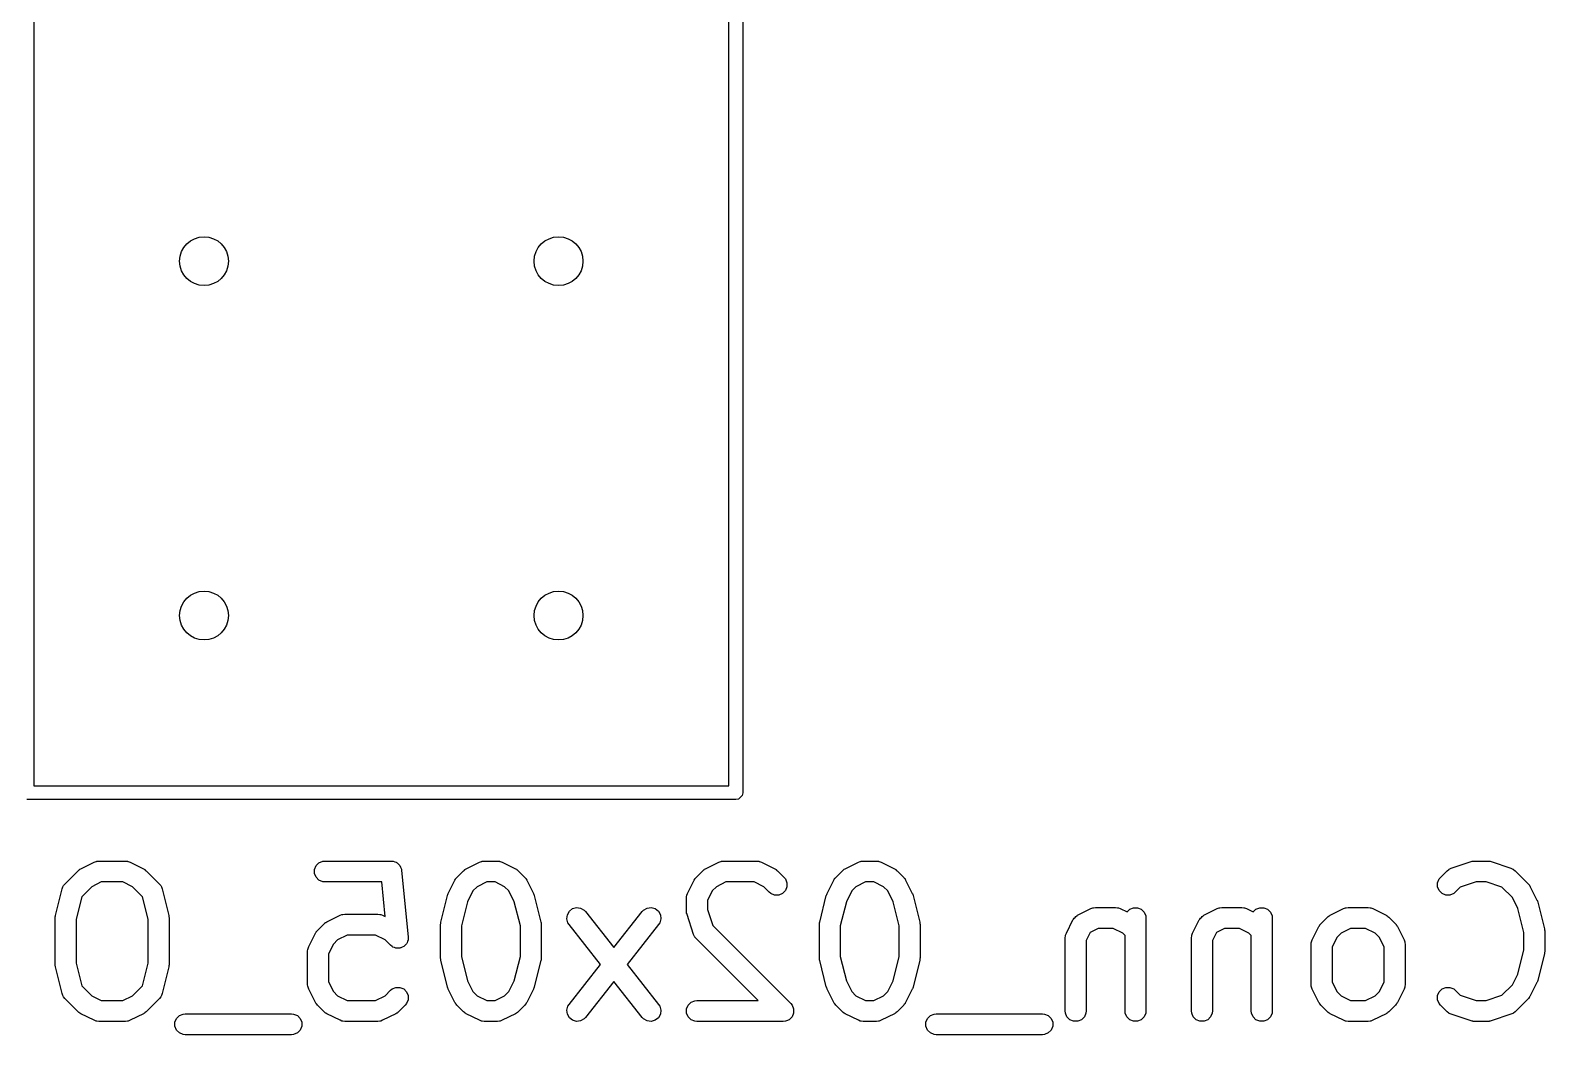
# Model space of a CAD drawing. Extents: x 5.12 to 6.03, y -5.34 to -2.12.
# Drawn here: x 5.3431 to 5.7704, y -5.338 to -5.0545 of the extents above; entities that cross this region are included whole.
import ezdxf

# ---------------------------------------------------------------- set-up
doc = ezdxf.new("R2010")
doc.units = 0
doc.header["$MEASUREMENT"] = 0
doc.layers.add('BLACK', color=7, linetype='CONTINUOUS')

msp = doc.modelspace()

# ---------------------------------------------------------------- linework, layer by layer
at = {"layer": 'BLACK', "linetype": 'CONTINUOUS'}
for p, q in [((5.34409, -4.77165), (5.34409, -5.26772)), ((5.54016, -5.26772), (5.54016, -4.8205)), ((5.54409, -4.81969), (5.54409, -5.26969)), ((5.34409, -5.26772), (5.54016, -5.26772)), ((5.54213, -5.27165), (5.34213, -5.27165)), ((5.54288, -5.2715), (5.54213, -5.27165)), ((5.54394, -5.27044), (5.54288, -5.2715)), ((5.54409, -5.26969), (5.54394, -5.27044)), ((5.36113, -5.28928), (5.36167, -5.28907)), ((5.36167, -5.28907), (5.36177, -5.28907)), ((5.36177, -5.28907), (5.36187, -5.28903)), ((5.36187, -5.28903), (5.36245, -5.28897)), ((5.36245, -5.28897), (5.36995, -5.28897)), ((5.36995, -5.28897), (5.37052, -5.28903)), ((5.37052, -5.28903), (5.37062, -5.28907)), ((5.37062, -5.28907), (5.37073, -5.28907)), ((5.37073, -5.28907), (5.37127, -5.28928)), ((5.42455, -5.28947), (5.42561, -5.28903)), ((5.42561, -5.28903), (5.42619, -5.28897)), ((5.42619, -5.28897), (5.44494, -5.28897)), ((5.44494, -5.28897), (5.44515, -5.28899)), ((5.44515, -5.28899), (5.44522, -5.28898)), ((5.44522, -5.28898), (5.44529, -5.289)), ((5.44529, -5.289), (5.44551, -5.28903)), ((5.44551, -5.28903), (5.44591, -5.28919)), ((5.44591, -5.28919), (5.44633, -5.28932)), ((5.46986, -5.28928), (5.4704, -5.28907)), ((5.4704, -5.28907), (5.47051, -5.28907)), ((5.47051, -5.28907), (5.47061, -5.28903)), ((5.47061, -5.28903), (5.47118, -5.28897)), ((5.47118, -5.28897), (5.47493, -5.28897)), ((5.47493, -5.28897), (5.47551, -5.28903)), ((5.47551, -5.28903), (5.47561, -5.28907)), ((5.47561, -5.28907), (5.47571, -5.28907)), ((5.47571, -5.28907), (5.47625, -5.28928)), ((5.53736, -5.28928), (5.5379, -5.28907)), ((5.5379, -5.28907), (5.538, -5.28907)), ((5.538, -5.28907), (5.5381, -5.28903)), ((5.5381, -5.28903), (5.53868, -5.28897)), ((5.53868, -5.28897), (5.54805, -5.28897)), ((5.54805, -5.28897), (5.54863, -5.28903)), ((5.54863, -5.28903), (5.54872, -5.28907)), ((5.54872, -5.28907), (5.54883, -5.28907)), ((5.54883, -5.28907), (5.54937, -5.28928)), ((5.57673, -5.28928), (5.57727, -5.28907)), ((5.57727, -5.28907), (5.57737, -5.28907)), ((5.57737, -5.28907), (5.57747, -5.28903)), ((5.57747, -5.28903), (5.57805, -5.28897)), ((5.57805, -5.28897), (5.5818, -5.28897)), ((5.5818, -5.28897), (5.58237, -5.28903)), ((5.58237, -5.28903), (5.58247, -5.28907)), ((5.58247, -5.28907), (5.58258, -5.28907)), ((5.58258, -5.28907), (5.58312, -5.28928)), ((5.74397, -5.291), (5.74959, -5.28912)), ((5.74959, -5.28912), (5.74988, -5.28906)), ((5.74988, -5.28906), (5.74995, -5.28903)), ((5.74995, -5.28903), (5.75005, -5.28902)), ((5.75005, -5.28902), (5.75016, -5.28899)), ((5.75016, -5.28899), (5.75023, -5.289)), ((5.75023, -5.289), (5.75052, -5.28897)), ((5.75052, -5.28897), (5.75427, -5.28897)), ((5.75427, -5.28897), (5.75457, -5.289)), ((5.75457, -5.289), (5.75464, -5.28899)), ((5.75464, -5.28899), (5.75475, -5.28902)), ((5.75475, -5.28902), (5.75485, -5.28903)), ((5.75485, -5.28903), (5.75492, -5.28906)), ((5.75492, -5.28906), (5.75521, -5.28912)), ((5.75521, -5.28912), (5.76083, -5.291)), ((5.35286, -5.29546), (5.35661, -5.29171)), ((5.35661, -5.29171), (5.35684, -5.29152)), ((5.35684, -5.29152), (5.35689, -5.29146)), ((5.35689, -5.29146), (5.35698, -5.29141)), ((5.35698, -5.29141), (5.35706, -5.29134)), ((5.35706, -5.29134), (5.35713, -5.29131)), ((5.35713, -5.29131), (5.35738, -5.29116)), ((5.35738, -5.29116), (5.36113, -5.28928)), ((5.37127, -5.28928), (5.37502, -5.29116)), ((5.37502, -5.29116), (5.37527, -5.29131)), ((5.37527, -5.29131), (5.37534, -5.29134)), ((5.37534, -5.29134), (5.37542, -5.29141)), ((5.37542, -5.29141), (5.37551, -5.29146)), ((5.37551, -5.29146), (5.37556, -5.29152)), ((5.37556, -5.29152), (5.37578, -5.29171)), ((5.37578, -5.29171), (5.37953, -5.29546)), ((5.42329, -5.29135), (5.42374, -5.29028)), ((5.42329, -5.2925), (5.42329, -5.29135)), ((5.42374, -5.29356), (5.42329, -5.2925)), ((5.42374, -5.29028), (5.42455, -5.28947)), ((5.44633, -5.28932), (5.44644, -5.28941)), ((5.44644, -5.28941), (5.44658, -5.28947)), ((5.44658, -5.28947), (5.44688, -5.28977)), ((5.44688, -5.28977), (5.44722, -5.29005)), ((5.44722, -5.29005), (5.44729, -5.29018)), ((5.44729, -5.29018), (5.44739, -5.29028)), ((5.44739, -5.29028), (5.44756, -5.29068)), ((5.44756, -5.29068), (5.44776, -5.29106)), ((5.44776, -5.29106), (5.44781, -5.29128)), ((5.44781, -5.29128), (5.44783, -5.29135)), ((5.44783, -5.29135), (5.44783, -5.29142)), ((5.44783, -5.29142), (5.44788, -5.29163)), ((5.44788, -5.29163), (5.44975, -5.31038)), ((5.46347, -5.29358), (5.46535, -5.29171)), ((5.46535, -5.29171), (5.46557, -5.29152)), ((5.46557, -5.29152), (5.46562, -5.29146)), ((5.46562, -5.29146), (5.46571, -5.29141)), ((5.46571, -5.29141), (5.46579, -5.29134)), ((5.46579, -5.29134), (5.46587, -5.29131)), ((5.46587, -5.29131), (5.46611, -5.29116)), ((5.46611, -5.29116), (5.46986, -5.28928)), ((5.47625, -5.28928), (5.48, -5.29116)), ((5.48, -5.29116), (5.48025, -5.29131)), ((5.48025, -5.29131), (5.48032, -5.29134)), ((5.48032, -5.29134), (5.48041, -5.29141)), ((5.48041, -5.29141), (5.48049, -5.29146)), ((5.48049, -5.29146), (5.48055, -5.29152)), ((5.48055, -5.29152), (5.48077, -5.29171)), ((5.48077, -5.29171), (5.48265, -5.29358)), ((5.53096, -5.29358), (5.53284, -5.29171)), ((5.53284, -5.29171), (5.53307, -5.29152)), ((5.53307, -5.29152), (5.53312, -5.29146)), ((5.53312, -5.29146), (5.53321, -5.29141)), ((5.53321, -5.29141), (5.53329, -5.29134)), ((5.53329, -5.29134), (5.53336, -5.29131)), ((5.53336, -5.29131), (5.53361, -5.29116)), ((5.53361, -5.29116), (5.53736, -5.28928)), ((5.54937, -5.28928), (5.55312, -5.29116)), ((5.55312, -5.29116), (5.55337, -5.29131)), ((5.55337, -5.29131), (5.55344, -5.29134)), ((5.55344, -5.29134), (5.55352, -5.29141)), ((5.55352, -5.29141), (5.55361, -5.29146)), ((5.55361, -5.29146), (5.55366, -5.29152)), ((5.55366, -5.29152), (5.55389, -5.29171)), ((5.55389, -5.29171), (5.55576, -5.29358)), ((5.57033, -5.29358), (5.57221, -5.29171)), ((5.57221, -5.29171), (5.57244, -5.29152)), ((5.57244, -5.29152), (5.57249, -5.29146)), ((5.57249, -5.29146), (5.57258, -5.29141)), ((5.57258, -5.29141), (5.57266, -5.29134)), ((5.57266, -5.29134), (5.57273, -5.29131)), ((5.57273, -5.29131), (5.57298, -5.29116)), ((5.57298, -5.29116), (5.57673, -5.28928)), ((5.58312, -5.28928), (5.58687, -5.29116)), ((5.58687, -5.29116), (5.58711, -5.29131)), ((5.58711, -5.29131), (5.58719, -5.29134)), ((5.58719, -5.29134), (5.58727, -5.29141)), ((5.58727, -5.29141), (5.58736, -5.29146)), ((5.58736, -5.29146), (5.58741, -5.29152)), ((5.58741, -5.29152), (5.58763, -5.29171)), ((5.58763, -5.29171), (5.58951, -5.29358)), ((5.74094, -5.29358), (5.74281, -5.29171)), ((5.74281, -5.29171), (5.74326, -5.29134)), ((5.74326, -5.29134), (5.74336, -5.2913)), ((5.74336, -5.2913), (5.74344, -5.29123)), ((5.74344, -5.29123), (5.74397, -5.291)), ((5.76083, -5.291), (5.76136, -5.29123)), ((5.76136, -5.29123), (5.76144, -5.2913)), ((5.76144, -5.2913), (5.76154, -5.29134)), ((5.76154, -5.29134), (5.76199, -5.29171)), ((5.76199, -5.29171), (5.76574, -5.29546)), ((5.35021, -5.30433), (5.35208, -5.29683)), ((5.35208, -5.29683), (5.35228, -5.29629)), ((5.35228, -5.29629), (5.35241, -5.29611)), ((5.35241, -5.29611), (5.35249, -5.29591)), ((5.35249, -5.29591), (5.35286, -5.29546)), ((5.36045, -5.29622), (5.35762, -5.29906)), ((5.36315, -5.29487), (5.36045, -5.29622)), ((5.36925, -5.29487), (5.36315, -5.29487)), ((5.37195, -5.29622), (5.36925, -5.29487)), ((5.37478, -5.29906), (5.37195, -5.29622)), ((5.37953, -5.29546), (5.3799, -5.29591)), ((5.3799, -5.29591), (5.37999, -5.29611)), ((5.37999, -5.29611), (5.38012, -5.29629)), ((5.38012, -5.29629), (5.38031, -5.29683)), ((5.38031, -5.29683), (5.38219, -5.30433)), ((5.42455, -5.29438), (5.42374, -5.29356)), ((5.42561, -5.29482), (5.42455, -5.29438)), ((5.42619, -5.29487), (5.42561, -5.29482)), ((5.44227, -5.29487), (5.42619, -5.29487)), ((5.44324, -5.30465), (5.44227, -5.29487)), ((5.46104, -5.2981), (5.46292, -5.29435)), ((5.46292, -5.29435), (5.46308, -5.2941)), ((5.46308, -5.2941), (5.46311, -5.29403)), ((5.46311, -5.29403), (5.46317, -5.29395)), ((5.46317, -5.29395), (5.46323, -5.29386)), ((5.46323, -5.29386), (5.46329, -5.29381)), ((5.46329, -5.29381), (5.46347, -5.29358)), ((5.46799, -5.29742), (5.46647, -5.30045)), ((5.46918, -5.29622), (5.46799, -5.29742)), ((5.47188, -5.29487), (5.46918, -5.29622)), ((5.47424, -5.29487), (5.47188, -5.29487)), ((5.47693, -5.29622), (5.47424, -5.29487)), ((5.47813, -5.29742), (5.47693, -5.29622)), ((5.47965, -5.30045), (5.47813, -5.29742)), ((5.48265, -5.29358), (5.48283, -5.29381)), ((5.48283, -5.29381), (5.48289, -5.29386)), ((5.48289, -5.29386), (5.48295, -5.29395)), ((5.48295, -5.29395), (5.48301, -5.29403)), ((5.48301, -5.29403), (5.48304, -5.2941)), ((5.48304, -5.2941), (5.4832, -5.29435)), ((5.4832, -5.29435), (5.48507, -5.2981)), ((5.52854, -5.2981), (5.53041, -5.29435)), ((5.53041, -5.29435), (5.53057, -5.2941)), ((5.53057, -5.2941), (5.5306, -5.29403)), ((5.5306, -5.29403), (5.53066, -5.29395)), ((5.53066, -5.29395), (5.53072, -5.29386)), ((5.53072, -5.29386), (5.53078, -5.29381)), ((5.53078, -5.29381), (5.53096, -5.29358)), ((5.53548, -5.29742), (5.53413, -5.30012)), ((5.53668, -5.29622), (5.53548, -5.29742)), ((5.53937, -5.29487), (5.53668, -5.29622)), ((5.54735, -5.29487), (5.53937, -5.29487)), ((5.55005, -5.29622), (5.54735, -5.29487)), ((5.55159, -5.29776), (5.55005, -5.29622)), ((5.55203, -5.29813), (5.55159, -5.29776)), ((5.55613, -5.29731), (5.55531, -5.29813)), ((5.55576, -5.29358), (5.55613, -5.29403)), ((5.55613, -5.29403), (5.55657, -5.2951)), ((5.55657, -5.29625), (5.55613, -5.29731)), ((5.55657, -5.2951), (5.55657, -5.29625)), ((5.56791, -5.2981), (5.56978, -5.29435)), ((5.56978, -5.29435), (5.56994, -5.2941)), ((5.56994, -5.2941), (5.56997, -5.29403)), ((5.56997, -5.29403), (5.57003, -5.29395)), ((5.57003, -5.29395), (5.57009, -5.29386)), ((5.57009, -5.29386), (5.57015, -5.29381)), ((5.57015, -5.29381), (5.57033, -5.29358)), ((5.57485, -5.29742), (5.57333, -5.30045)), ((5.57605, -5.29622), (5.57485, -5.29742)), ((5.57874, -5.29487), (5.57605, -5.29622)), ((5.5811, -5.29487), (5.57874, -5.29487)), ((5.5838, -5.29622), (5.5811, -5.29487)), ((5.58499, -5.29742), (5.5838, -5.29622)), ((5.58651, -5.30045), (5.58499, -5.29742)), ((5.58951, -5.29358), (5.58969, -5.29381)), ((5.58969, -5.29381), (5.58975, -5.29386)), ((5.58975, -5.29386), (5.58981, -5.29395)), ((5.58981, -5.29395), (5.58988, -5.29403)), ((5.58988, -5.29403), (5.58991, -5.2941)), ((5.58991, -5.2941), (5.59006, -5.29435)), ((5.59006, -5.29435), (5.59194, -5.2981)), ((5.74013, -5.2951), (5.74057, -5.29403)), ((5.74013, -5.29625), (5.74013, -5.2951)), ((5.74057, -5.29731), (5.74013, -5.29625)), ((5.74057, -5.29403), (5.74094, -5.29358)), ((5.74139, -5.29813), (5.74057, -5.29731)), ((5.74511, -5.29776), (5.74467, -5.29813)), ((5.7465, -5.29638), (5.74511, -5.29776)), ((5.751, -5.29487), (5.7465, -5.29638)), ((5.7538, -5.29487), (5.751, -5.29487)), ((5.7583, -5.29638), (5.7538, -5.29487)), ((5.76122, -5.2993), (5.7583, -5.29638)), ((5.76574, -5.29546), (5.76592, -5.29568)), ((5.76592, -5.29568), (5.76598, -5.29574)), ((5.76598, -5.29574), (5.76604, -5.29582)), ((5.76604, -5.29582), (5.7661, -5.29591)), ((5.7661, -5.29591), (5.76613, -5.29598)), ((5.76613, -5.29598), (5.76629, -5.29623)), ((5.76629, -5.29623), (5.76816, -5.29998)), ((5.35762, -5.29906), (5.35603, -5.30541)), ((5.37637, -5.30541), (5.37478, -5.29906)), ((5.45895, -5.3062), (5.46082, -5.2987)), ((5.46082, -5.2987), (5.46084, -5.29866)), ((5.46084, -5.29864), (5.46093, -5.2984)), ((5.46084, -5.29866), (5.46084, -5.29864)), ((5.46093, -5.2984), (5.46102, -5.29816)), ((5.46102, -5.29816), (5.46103, -5.29814)), ((5.46103, -5.29814), (5.46104, -5.2981)), ((5.46647, -5.30045), (5.46476, -5.30728)), ((5.48136, -5.30728), (5.47965, -5.30045)), ((5.48507, -5.2981), (5.48509, -5.29814)), ((5.48509, -5.29814), (5.4851, -5.29816)), ((5.4851, -5.29816), (5.48519, -5.2984)), ((5.48519, -5.2984), (5.48528, -5.29864)), ((5.48528, -5.29864), (5.48528, -5.29866)), ((5.48528, -5.29866), (5.4853, -5.2987)), ((5.4853, -5.2987), (5.48717, -5.3062)), ((5.52822, -5.29942), (5.52828, -5.29885)), ((5.52822, -5.30317), (5.52822, -5.29942)), ((5.52828, -5.29885), (5.52832, -5.29875)), ((5.52832, -5.29875), (5.52833, -5.29864)), ((5.52833, -5.29864), (5.52854, -5.2981)), ((5.53413, -5.30012), (5.53413, -5.30269)), ((5.5531, -5.29857), (5.55203, -5.29813)), ((5.55425, -5.29857), (5.5531, -5.29857)), ((5.55531, -5.29813), (5.55425, -5.29857)), ((5.56581, -5.3062), (5.56768, -5.2987)), ((5.56768, -5.2987), (5.5677, -5.29866)), ((5.5677, -5.29864), (5.56779, -5.2984)), ((5.5677, -5.29866), (5.5677, -5.29864)), ((5.56779, -5.2984), (5.56788, -5.29816)), ((5.56788, -5.29816), (5.56789, -5.29814)), ((5.56789, -5.29814), (5.56791, -5.2981)), ((5.57333, -5.30045), (5.57163, -5.30728)), ((5.58822, -5.30728), (5.58651, -5.30045)), ((5.59194, -5.2981), (5.59195, -5.29814)), ((5.59195, -5.29814), (5.59196, -5.29816)), ((5.59196, -5.29816), (5.59205, -5.2984)), ((5.59205, -5.2984), (5.59214, -5.29864)), ((5.59214, -5.29864), (5.59214, -5.29866)), ((5.59214, -5.29866), (5.59216, -5.2987)), ((5.59216, -5.2987), (5.59403, -5.3062)), ((5.74245, -5.29857), (5.74139, -5.29813)), ((5.7436, -5.29857), (5.74245, -5.29857)), ((5.74467, -5.29813), (5.7436, -5.29857)), ((5.76274, -5.30233), (5.76122, -5.2993)), ((5.76816, -5.29998), (5.76818, -5.30002)), ((5.76818, -5.30002), (5.76819, -5.30003)), ((5.76819, -5.30003), (5.76828, -5.30028)), ((5.76828, -5.30028), (5.76837, -5.30052)), ((5.76837, -5.30052), (5.76837, -5.30054)), ((5.76837, -5.30054), (5.76839, -5.30058)), ((5.76839, -5.30058), (5.77026, -5.30808)), ((5.35012, -5.30505), (5.35013, -5.30494)), ((5.35012, -5.31817), (5.35012, -5.30505)), ((5.35013, -5.3049), (5.35016, -5.30469)), ((5.35013, -5.30494), (5.35013, -5.3049)), ((5.35016, -5.30469), (5.35018, -5.30447)), ((5.35018, -5.30447), (5.3502, -5.30443)), ((5.3502, -5.30443), (5.35021, -5.30433)), ((5.35603, -5.30541), (5.35603, -5.31781)), ((5.37637, -5.31781), (5.37637, -5.30541)), ((5.38219, -5.30433), (5.3822, -5.30443)), ((5.3822, -5.30443), (5.38222, -5.30447)), ((5.38222, -5.30447), (5.38224, -5.30469)), ((5.38224, -5.30469), (5.38227, -5.3049)), ((5.38227, -5.3049), (5.38226, -5.30494)), ((5.38226, -5.30494), (5.38227, -5.30505)), ((5.38227, -5.30505), (5.38227, -5.31817)), ((5.42642, -5.30634), (5.4265, -5.30631)), ((5.4265, -5.30631), (5.42674, -5.30615)), ((5.42674, -5.30615), (5.43049, -5.30428)), ((5.43049, -5.30428), (5.43103, -5.30407)), ((5.43103, -5.30407), (5.43114, -5.30406)), ((5.43114, -5.30406), (5.43124, -5.30402)), ((5.43124, -5.30402), (5.43181, -5.30397)), ((5.43181, -5.30397), (5.44119, -5.30397)), ((5.44119, -5.30397), (5.44176, -5.30402)), ((5.44176, -5.30402), (5.44186, -5.30406)), ((5.44186, -5.30406), (5.44197, -5.30407)), ((5.44197, -5.30407), (5.44251, -5.30428)), ((5.44251, -5.30428), (5.44324, -5.30465)), ((5.45892, -5.30634), (5.45893, -5.3063)), ((5.45893, -5.3063), (5.45895, -5.3062)), ((5.48717, -5.3062), (5.48719, -5.3063)), ((5.48719, -5.3063), (5.4872, -5.30634)), ((5.49449, -5.30527), (5.49462, -5.30413)), ((5.4948, -5.30638), (5.49449, -5.30527)), ((5.49462, -5.30413), (5.49519, -5.30312)), ((5.49519, -5.30312), (5.4961, -5.30241)), ((5.4961, -5.30241), (5.4972, -5.3021)), ((5.4972, -5.3021), (5.49835, -5.30224)), ((5.49835, -5.30224), (5.49935, -5.3028)), ((5.49935, -5.3028), (5.49975, -5.30322)), ((5.49975, -5.30322), (5.50774, -5.31339)), ((5.50774, -5.31339), (5.51573, -5.30322)), ((5.51573, -5.30322), (5.51613, -5.3028)), ((5.51613, -5.3028), (5.51714, -5.30224)), ((5.51714, -5.30224), (5.51828, -5.3021)), ((5.51828, -5.3021), (5.51939, -5.30241)), ((5.51939, -5.30241), (5.5203, -5.30312)), ((5.5203, -5.30312), (5.52086, -5.30413)), ((5.521, -5.30527), (5.52069, -5.30638)), ((5.52086, -5.30413), (5.521, -5.30527)), ((5.52825, -5.30346), (5.52822, -5.30317)), ((5.52825, -5.30354), (5.52825, -5.30346)), ((5.52827, -5.30364), (5.52825, -5.30354)), ((5.52828, -5.30375), (5.52827, -5.30364)), ((5.52831, -5.30382), (5.52828, -5.30375)), ((5.52838, -5.3041), (5.52831, -5.30382)), ((5.53025, -5.30973), (5.52838, -5.3041)), ((5.53413, -5.30269), (5.53563, -5.3072)), ((5.56578, -5.30634), (5.56579, -5.3063)), ((5.56579, -5.3063), (5.56581, -5.3062)), ((5.59403, -5.3062), (5.59405, -5.3063)), ((5.59405, -5.3063), (5.59407, -5.30634)), ((5.6354, -5.30935), (5.63727, -5.3056)), ((5.63727, -5.3056), (5.63733, -5.3055)), ((5.63733, -5.3055), (5.63735, -5.30546)), ((5.63735, -5.30546), (5.6374, -5.3054)), ((5.6374, -5.3054), (5.63758, -5.30511)), ((5.63758, -5.30511), (5.63786, -5.30487)), ((5.63786, -5.30487), (5.6381, -5.30459)), ((5.6381, -5.30459), (5.63839, -5.3044)), ((5.63839, -5.3044), (5.63845, -5.30435)), ((5.63845, -5.30435), (5.6385, -5.30434)), ((5.6385, -5.30434), (5.63859, -5.30428)), ((5.63859, -5.30428), (5.64234, -5.3024)), ((5.64234, -5.3024), (5.64288, -5.3022)), ((5.64288, -5.3022), (5.64299, -5.30219)), ((5.64299, -5.30219), (5.64309, -5.30215)), ((5.64309, -5.30215), (5.64366, -5.30209)), ((5.64366, -5.30209), (5.64929, -5.30209)), ((5.64929, -5.30209), (5.64986, -5.30215)), ((5.64986, -5.30215), (5.64996, -5.30219)), ((5.64996, -5.30219), (5.65007, -5.3022)), ((5.65007, -5.3022), (5.65061, -5.3024)), ((5.65061, -5.3024), (5.65251, -5.30335)), ((5.65251, -5.30335), (5.65327, -5.30259)), ((5.65327, -5.30259), (5.65434, -5.30215)), ((5.65434, -5.30215), (5.65549, -5.30215)), ((5.65549, -5.30215), (5.65655, -5.30259)), ((5.65655, -5.30259), (5.65737, -5.3034)), ((5.65737, -5.3034), (5.65781, -5.30447)), ((5.65781, -5.30447), (5.65786, -5.30505)), ((5.65786, -5.30505), (5.65786, -5.33129)), ((5.67102, -5.30935), (5.67289, -5.3056)), ((5.67289, -5.3056), (5.67295, -5.3055)), ((5.67295, -5.3055), (5.67297, -5.30546)), ((5.67297, -5.30546), (5.67302, -5.3054)), ((5.67302, -5.3054), (5.6732, -5.30511)), ((5.6732, -5.30511), (5.67348, -5.30487)), ((5.67348, -5.30487), (5.67372, -5.30459)), ((5.67372, -5.30459), (5.67402, -5.3044)), ((5.67402, -5.3044), (5.67407, -5.30435)), ((5.67407, -5.30435), (5.67412, -5.30434)), ((5.67412, -5.30434), (5.67421, -5.30428)), ((5.67421, -5.30428), (5.67796, -5.3024)), ((5.67796, -5.3024), (5.6785, -5.3022)), ((5.6785, -5.3022), (5.67861, -5.30219)), ((5.67861, -5.30219), (5.67871, -5.30215)), ((5.67871, -5.30215), (5.67928, -5.30209)), ((5.67928, -5.30209), (5.68491, -5.30209)), ((5.68491, -5.30209), (5.68548, -5.30215)), ((5.68548, -5.30215), (5.68558, -5.30219)), ((5.68558, -5.30219), (5.68569, -5.3022)), ((5.68569, -5.3022), (5.68623, -5.3024)), ((5.68623, -5.3024), (5.68813, -5.30335)), ((5.68813, -5.30335), (5.68889, -5.30259)), ((5.68889, -5.30259), (5.68996, -5.30215)), ((5.68996, -5.30215), (5.69111, -5.30215)), ((5.69111, -5.30215), (5.69217, -5.30259)), ((5.69217, -5.30259), (5.69299, -5.3034)), ((5.69299, -5.3034), (5.69343, -5.30447)), ((5.69343, -5.30447), (5.69349, -5.30505)), ((5.69349, -5.30505), (5.69349, -5.33129)), ((5.70719, -5.30671), (5.70907, -5.30483)), ((5.70907, -5.30483), (5.70929, -5.30465)), ((5.70929, -5.30465), (5.70934, -5.30459)), ((5.70934, -5.30459), (5.70943, -5.30453)), ((5.70943, -5.30453), (5.70951, -5.30446)), ((5.70951, -5.30446), (5.70959, -5.30444)), ((5.70959, -5.30444), (5.70983, -5.30428)), ((5.70983, -5.30428), (5.71358, -5.3024)), ((5.71358, -5.3024), (5.71412, -5.3022)), ((5.71412, -5.3022), (5.71423, -5.30219)), ((5.71423, -5.30219), (5.71433, -5.30215)), ((5.71433, -5.30215), (5.7149, -5.30209)), ((5.7149, -5.30209), (5.72053, -5.30209)), ((5.72053, -5.30209), (5.7211, -5.30215)), ((5.7211, -5.30215), (5.7212, -5.30219)), ((5.7212, -5.30219), (5.72131, -5.3022)), ((5.72131, -5.3022), (5.72185, -5.3024)), ((5.72185, -5.3024), (5.7256, -5.30428)), ((5.7256, -5.30428), (5.72585, -5.30444)), ((5.72585, -5.30444), (5.72592, -5.30446)), ((5.72592, -5.30446), (5.726, -5.30453)), ((5.726, -5.30453), (5.72609, -5.30459)), ((5.72609, -5.30459), (5.72614, -5.30465)), ((5.72614, -5.30465), (5.72637, -5.30483)), ((5.72637, -5.30483), (5.72824, -5.30671)), ((5.76445, -5.30916), (5.76274, -5.30233)), ((5.42167, -5.3131), (5.42355, -5.30935)), ((5.42355, -5.30935), (5.42371, -5.3091)), ((5.42371, -5.3091), (5.42374, -5.30903)), ((5.42374, -5.30903), (5.4238, -5.30895)), ((5.4238, -5.30895), (5.42386, -5.30886)), ((5.42386, -5.30886), (5.42392, -5.30881)), ((5.42392, -5.30881), (5.4241, -5.30858)), ((5.4241, -5.30858), (5.42598, -5.30671)), ((5.42598, -5.30671), (5.4262, -5.30652)), ((5.4262, -5.30652), (5.42625, -5.30646)), ((5.42625, -5.30646), (5.42634, -5.30641)), ((5.42634, -5.30641), (5.42642, -5.30634)), ((5.43251, -5.30987), (5.42981, -5.31122)), ((5.44049, -5.30987), (5.43251, -5.30987)), ((5.44319, -5.31122), (5.44049, -5.30987)), ((5.44975, -5.31038), (5.44975, -5.31095)), ((5.45886, -5.30678), (5.45889, -5.30656)), ((5.45887, -5.30682), (5.45886, -5.30678)), ((5.45886, -5.30692), (5.45887, -5.30682)), ((5.45886, -5.31629), (5.45886, -5.30692)), ((5.45889, -5.30656), (5.45892, -5.30634)), ((5.46476, -5.30728), (5.46476, -5.31593)), ((5.48136, -5.31593), (5.48136, -5.30728)), ((5.4872, -5.30634), (5.48723, -5.30656)), ((5.48723, -5.30656), (5.48726, -5.30678)), ((5.48726, -5.30678), (5.48725, -5.30682)), ((5.48725, -5.30682), (5.48726, -5.30692)), ((5.48726, -5.30692), (5.48726, -5.31629)), ((5.49511, -5.30687), (5.4948, -5.30638)), ((5.50399, -5.31817), (5.49511, -5.30687)), ((5.52038, -5.30687), (5.5115, -5.31817)), ((5.52069, -5.30638), (5.52038, -5.30687)), ((5.53049, -5.31026), (5.53025, -5.30973)), ((5.53056, -5.31034), (5.53049, -5.31026)), ((5.5306, -5.31044), (5.53056, -5.31034)), ((5.53096, -5.31088), (5.5306, -5.31044)), ((5.53563, -5.3072), (5.55764, -5.3292)), ((5.56572, -5.30678), (5.56576, -5.30656)), ((5.56573, -5.30682), (5.56572, -5.30678)), ((5.56572, -5.30692), (5.56573, -5.30682)), ((5.56572, -5.31629), (5.56572, -5.30692)), ((5.56576, -5.30656), (5.56578, -5.30634)), ((5.57163, -5.30728), (5.57163, -5.31593)), ((5.58822, -5.31593), (5.58822, -5.30728)), ((5.59407, -5.30634), (5.59409, -5.30656)), ((5.59409, -5.30656), (5.59412, -5.30678)), ((5.59412, -5.30678), (5.59411, -5.30682)), ((5.59411, -5.30682), (5.59412, -5.30692)), ((5.59412, -5.30692), (5.59412, -5.31629)), ((5.63509, -5.31067), (5.63514, -5.31009)), ((5.63514, -5.31009), (5.63518, -5.31)), ((5.63518, -5.31), (5.63519, -5.30989)), ((5.63519, -5.30989), (5.6354, -5.30935)), ((5.64211, -5.30912), (5.64099, -5.31137)), ((5.64436, -5.308), (5.64211, -5.30912)), ((5.64859, -5.308), (5.64436, -5.308)), ((5.65129, -5.30935), (5.64859, -5.308)), ((5.65196, -5.31002), (5.65129, -5.30935)), ((5.65196, -5.33129), (5.65196, -5.31002)), ((5.67071, -5.31067), (5.67076, -5.31009)), ((5.67076, -5.31009), (5.6708, -5.31)), ((5.6708, -5.31), (5.67081, -5.30989)), ((5.67081, -5.30989), (5.67102, -5.30935)), ((5.67774, -5.30912), (5.67661, -5.31137)), ((5.67998, -5.308), (5.67774, -5.30912)), ((5.68421, -5.308), (5.67998, -5.308)), ((5.68691, -5.30935), (5.68421, -5.308)), ((5.68758, -5.31002), (5.68691, -5.30935)), ((5.68758, -5.33129), (5.68758, -5.31002)), ((5.70476, -5.31122), (5.70664, -5.30747)), ((5.70664, -5.30747), (5.7068, -5.30723)), ((5.7068, -5.30723), (5.70682, -5.30715)), ((5.70682, -5.30715), (5.70689, -5.30707)), ((5.70689, -5.30707), (5.70695, -5.30698)), ((5.70695, -5.30698), (5.70701, -5.30693)), ((5.70701, -5.30693), (5.70719, -5.30671)), ((5.71171, -5.31054), (5.71036, -5.31324)), ((5.7129, -5.30935), (5.71171, -5.31054)), ((5.7156, -5.308), (5.7129, -5.30935)), ((5.71983, -5.308), (5.7156, -5.308)), ((5.72253, -5.30935), (5.71983, -5.308)), ((5.72373, -5.31054), (5.72253, -5.30935)), ((5.72507, -5.31324), (5.72373, -5.31054)), ((5.72824, -5.30671), (5.72843, -5.30693)), ((5.72843, -5.30693), (5.72849, -5.30698)), ((5.72849, -5.30698), (5.72854, -5.30707)), ((5.72854, -5.30707), (5.72861, -5.30715)), ((5.72861, -5.30715), (5.72864, -5.30723)), ((5.72864, -5.30723), (5.72879, -5.30747)), ((5.72879, -5.30747), (5.73067, -5.31122)), ((5.76445, -5.31406), (5.76445, -5.30916)), ((5.77026, -5.30808), (5.77028, -5.30818)), ((5.77028, -5.30818), (5.77029, -5.30822)), ((5.77029, -5.30822), (5.77032, -5.30844)), ((5.77032, -5.30844), (5.77035, -5.30865)), ((5.77035, -5.30865), (5.77034, -5.30869)), ((5.77034, -5.30869), (5.77035, -5.30879)), ((5.77035, -5.30879), (5.77035, -5.31442)), ((5.42136, -5.31442), (5.42142, -5.31384)), ((5.42136, -5.32379), (5.42136, -5.31442)), ((5.42142, -5.31384), (5.42146, -5.31375)), ((5.42146, -5.31375), (5.42147, -5.31364)), ((5.42147, -5.31364), (5.42167, -5.3131)), ((5.42862, -5.31242), (5.42727, -5.31512)), ((5.42981, -5.31122), (5.42862, -5.31242)), ((5.44472, -5.31276), (5.44319, -5.31122)), ((5.44517, -5.31312), (5.44472, -5.31276)), ((5.44531, -5.31318), (5.44517, -5.31312)), ((5.44542, -5.31328), (5.44531, -5.31318)), ((5.44584, -5.3134), (5.44542, -5.31328)), ((5.44624, -5.31357), (5.44584, -5.3134)), ((5.44639, -5.31357), (5.44624, -5.31357)), ((5.44653, -5.31361), (5.44639, -5.31357)), ((5.44696, -5.31357), (5.44653, -5.31361)), ((5.44739, -5.31357), (5.44696, -5.31357)), ((5.44753, -5.31351), (5.44739, -5.31357)), ((5.44767, -5.31349), (5.44753, -5.31351)), ((5.44805, -5.31329), (5.44767, -5.31349)), ((5.44845, -5.31312), (5.44805, -5.31329)), ((5.44856, -5.31302), (5.44845, -5.31312)), ((5.44869, -5.31295), (5.44856, -5.31302)), ((5.44896, -5.31262), (5.44869, -5.31295)), ((5.44927, -5.31231), (5.44896, -5.31262)), ((5.44932, -5.31217), (5.44927, -5.31231)), ((5.44942, -5.31206), (5.44932, -5.31217)), ((5.44954, -5.31164), (5.44942, -5.31206)), ((5.44971, -5.31125), (5.44954, -5.31164)), ((5.44975, -5.31095), (5.44971, -5.3111)), ((5.44971, -5.3111), (5.44971, -5.31125)), ((5.54842, -5.32834), (5.53096, -5.31088)), ((5.63509, -5.33129), (5.63509, -5.31067)), ((5.64099, -5.31137), (5.64099, -5.33129)), ((5.67071, -5.33129), (5.67071, -5.31067)), ((5.67661, -5.31137), (5.67661, -5.33129)), ((5.70445, -5.31254), (5.70451, -5.31197)), ((5.70445, -5.32379), (5.70445, -5.31254)), ((5.70451, -5.31197), (5.70455, -5.31187)), ((5.70455, -5.31187), (5.70456, -5.31176)), ((5.70456, -5.31176), (5.70476, -5.31122)), ((5.71036, -5.31324), (5.71036, -5.3231)), ((5.72507, -5.3231), (5.72507, -5.31324)), ((5.73067, -5.31122), (5.73088, -5.31176)), ((5.73088, -5.31176), (5.73088, -5.31187)), ((5.73088, -5.31187), (5.73092, -5.31197)), ((5.73092, -5.31197), (5.73098, -5.31254)), ((5.73098, -5.31254), (5.73098, -5.32379)), ((5.76274, -5.32089), (5.76445, -5.31406)), ((5.77032, -5.31478), (5.77029, -5.315)), ((5.77035, -5.31456), (5.77032, -5.31478)), ((5.77035, -5.31442), (5.77034, -5.31452)), ((5.77034, -5.31452), (5.77035, -5.31456)), ((5.35013, -5.31827), (5.35012, -5.31817)), ((5.35013, -5.31831), (5.35013, -5.31827)), ((5.35016, -5.31853), (5.35013, -5.31831)), ((5.35018, -5.31874), (5.35016, -5.31853)), ((5.3502, -5.31878), (5.35018, -5.31874)), ((5.35021, -5.31888), (5.3502, -5.31878)), ((5.35208, -5.32638), (5.35021, -5.31888)), ((5.35603, -5.31781), (5.35762, -5.32416)), ((5.37478, -5.32416), (5.37637, -5.31781)), ((5.38219, -5.31888), (5.38031, -5.32638)), ((5.3822, -5.31878), (5.38219, -5.31888)), ((5.38222, -5.31874), (5.3822, -5.31878)), ((5.38224, -5.31853), (5.38222, -5.31874)), ((5.38227, -5.31831), (5.38224, -5.31853)), ((5.38227, -5.31817), (5.38226, -5.31827)), ((5.38226, -5.31827), (5.38227, -5.31831)), ((5.42727, -5.31512), (5.42727, -5.3231)), ((5.45887, -5.31639), (5.45886, -5.31629)), ((5.45886, -5.31644), (5.45887, -5.31639)), ((5.45889, -5.31665), (5.45886, -5.31644)), ((5.45892, -5.31687), (5.45889, -5.31665)), ((5.45893, -5.31691), (5.45892, -5.31687)), ((5.45895, -5.31701), (5.45893, -5.31691)), ((5.46082, -5.32451), (5.45895, -5.31701)), ((5.46476, -5.31593), (5.46647, -5.32276)), ((5.47965, -5.32276), (5.48136, -5.31593)), ((5.48717, -5.31701), (5.4853, -5.32451)), ((5.48719, -5.31691), (5.48717, -5.31701)), ((5.4872, -5.31687), (5.48719, -5.31691)), ((5.48723, -5.31665), (5.4872, -5.31687)), ((5.48726, -5.31644), (5.48723, -5.31665)), ((5.48726, -5.31629), (5.48725, -5.31639)), ((5.48725, -5.31639), (5.48726, -5.31644)), ((5.49511, -5.32947), (5.50399, -5.31817)), ((5.5115, -5.31817), (5.52038, -5.32947)), ((5.56573, -5.31639), (5.56572, -5.31629)), ((5.56572, -5.31644), (5.56573, -5.31639)), ((5.56576, -5.31665), (5.56572, -5.31644)), ((5.56578, -5.31687), (5.56576, -5.31665)), ((5.56579, -5.31691), (5.56578, -5.31687)), ((5.56581, -5.31701), (5.56579, -5.31691)), ((5.56768, -5.32451), (5.56581, -5.31701)), ((5.57163, -5.31593), (5.57333, -5.32276)), ((5.58651, -5.32276), (5.58822, -5.31593)), ((5.59403, -5.31701), (5.59216, -5.32451)), ((5.59405, -5.31691), (5.59403, -5.31701)), ((5.59407, -5.31687), (5.59405, -5.31691)), ((5.59409, -5.31665), (5.59407, -5.31687)), ((5.59412, -5.31644), (5.59409, -5.31665)), ((5.59412, -5.31629), (5.59411, -5.31639)), ((5.59411, -5.31639), (5.59412, -5.31644)), ((5.77026, -5.31514), (5.76839, -5.32263)), ((5.77028, -5.31504), (5.77026, -5.31514)), ((5.77029, -5.315), (5.77028, -5.31504)), ((5.42727, -5.3231), (5.42862, -5.32579)), ((5.46647, -5.32276), (5.46799, -5.32579)), ((5.47813, -5.32579), (5.47965, -5.32276)), ((5.50774, -5.32295), (5.49975, -5.33312)), ((5.51573, -5.33312), (5.50774, -5.32295)), ((5.57333, -5.32276), (5.57485, -5.32579)), ((5.58499, -5.32579), (5.58651, -5.32276)), ((5.71036, -5.3231), (5.71171, -5.32579)), ((5.72373, -5.32579), (5.72507, -5.3231)), ((5.76122, -5.32392), (5.76274, -5.32089)), ((5.76816, -5.32324), (5.76629, -5.32699)), ((5.76818, -5.3232), (5.76816, -5.32324)), ((5.76819, -5.32318), (5.76818, -5.3232)), ((5.76828, -5.32294), (5.76819, -5.32318)), ((5.76837, -5.3227), (5.76828, -5.32294)), ((5.76839, -5.32263), (5.76837, -5.32268)), ((5.76837, -5.32268), (5.76837, -5.3227)), ((5.35228, -5.32693), (5.35208, -5.32638)), ((5.35241, -5.32711), (5.35228, -5.32693)), ((5.35249, -5.32731), (5.35241, -5.32711)), ((5.35286, -5.32776), (5.35249, -5.32731)), ((5.35762, -5.32416), (5.36045, -5.32699)), ((5.36045, -5.32699), (5.36315, -5.32834)), ((5.36925, -5.32834), (5.37195, -5.32699)), ((5.37195, -5.32699), (5.37478, -5.32416)), ((5.3799, -5.32731), (5.37953, -5.32776)), ((5.37999, -5.32711), (5.3799, -5.32731)), ((5.38012, -5.32693), (5.37999, -5.32711)), ((5.38031, -5.32638), (5.38012, -5.32693)), ((5.42142, -5.32437), (5.42136, -5.32379)), ((5.42146, -5.32447), (5.42142, -5.32437)), ((5.42147, -5.32457), (5.42146, -5.32447)), ((5.42167, -5.32511), (5.42147, -5.32457)), ((5.42355, -5.32886), (5.42167, -5.32511)), ((5.42862, -5.32579), (5.42981, -5.32699)), ((5.42981, -5.32699), (5.43251, -5.32834)), ((5.44049, -5.32834), (5.44319, -5.32699)), ((5.44319, -5.32699), (5.44472, -5.32545)), ((5.44472, -5.32545), (5.44517, -5.32509)), ((5.44517, -5.32509), (5.44624, -5.32465)), ((5.44624, -5.32465), (5.44739, -5.32465)), ((5.44739, -5.32465), (5.44845, -5.32509)), ((5.44845, -5.32509), (5.44927, -5.3259)), ((5.44927, -5.3259), (5.44971, -5.32697)), ((5.44971, -5.32697), (5.44971, -5.32812)), ((5.46084, -5.32455), (5.46082, -5.32451)), ((5.46084, -5.32457), (5.46084, -5.32455)), ((5.46093, -5.32481), (5.46084, -5.32457)), ((5.46102, -5.32505), (5.46093, -5.32481)), ((5.46103, -5.32507), (5.46102, -5.32505)), ((5.46104, -5.32511), (5.46103, -5.32507)), ((5.46292, -5.32886), (5.46104, -5.32511)), ((5.46799, -5.32579), (5.46918, -5.32699)), ((5.46918, -5.32699), (5.47188, -5.32834)), ((5.47424, -5.32834), (5.47693, -5.32699)), ((5.47693, -5.32699), (5.47813, -5.32579)), ((5.48507, -5.32511), (5.4832, -5.32886)), ((5.48509, -5.32507), (5.48507, -5.32511)), ((5.4851, -5.32505), (5.48509, -5.32507)), ((5.48519, -5.32481), (5.4851, -5.32505)), ((5.48528, -5.32457), (5.48519, -5.32481)), ((5.4853, -5.32451), (5.48528, -5.32455)), ((5.48528, -5.32455), (5.48528, -5.32457)), ((5.5677, -5.32455), (5.56768, -5.32451)), ((5.5677, -5.32457), (5.5677, -5.32455)), ((5.56779, -5.32481), (5.5677, -5.32457)), ((5.56788, -5.32505), (5.56779, -5.32481)), ((5.56789, -5.32507), (5.56788, -5.32505)), ((5.56791, -5.32511), (5.56789, -5.32507)), ((5.56978, -5.32886), (5.56791, -5.32511)), ((5.57485, -5.32579), (5.57605, -5.32699)), ((5.57605, -5.32699), (5.57874, -5.32834)), ((5.5811, -5.32834), (5.5838, -5.32699)), ((5.5838, -5.32699), (5.58499, -5.32579)), ((5.59194, -5.32511), (5.59006, -5.32886)), ((5.59195, -5.32507), (5.59194, -5.32511)), ((5.59196, -5.32505), (5.59195, -5.32507)), ((5.59205, -5.32481), (5.59196, -5.32505)), ((5.59214, -5.32457), (5.59205, -5.32481)), ((5.59216, -5.32451), (5.59214, -5.32455)), ((5.59214, -5.32455), (5.59214, -5.32457)), ((5.70451, -5.32437), (5.70445, -5.32379)), ((5.70455, -5.32447), (5.70451, -5.32437)), ((5.70456, -5.32457), (5.70455, -5.32447)), ((5.70476, -5.32511), (5.70456, -5.32457)), ((5.70664, -5.32886), (5.70476, -5.32511)), ((5.71171, -5.32579), (5.7129, -5.32699)), ((5.7129, -5.32699), (5.7156, -5.32834)), ((5.71983, -5.32834), (5.72253, -5.32699)), ((5.72253, -5.32699), (5.72373, -5.32579)), ((5.73067, -5.32511), (5.72879, -5.32886)), ((5.73088, -5.32457), (5.73067, -5.32511)), ((5.73092, -5.32437), (5.73088, -5.32447)), ((5.73088, -5.32447), (5.73088, -5.32457)), ((5.73098, -5.32379), (5.73092, -5.32437)), ((5.74013, -5.32697), (5.74057, -5.3259)), ((5.74013, -5.32812), (5.74013, -5.32697)), ((5.74057, -5.3259), (5.74139, -5.32509)), ((5.74139, -5.32509), (5.74245, -5.32465)), ((5.74245, -5.32465), (5.7436, -5.32465)), ((5.7436, -5.32465), (5.74467, -5.32509)), ((5.74467, -5.32509), (5.74511, -5.32545)), ((5.74511, -5.32545), (5.7465, -5.32684)), ((5.7465, -5.32684), (5.751, -5.32834)), ((5.7538, -5.32834), (5.7583, -5.32684)), ((5.7583, -5.32684), (5.76122, -5.32392)), ((5.76592, -5.32753), (5.76574, -5.32776)), ((5.76598, -5.32748), (5.76592, -5.32753)), ((5.76604, -5.32739), (5.76598, -5.32748)), ((5.7661, -5.32731), (5.76604, -5.32739)), ((5.76613, -5.32724), (5.7661, -5.32731)), ((5.76629, -5.32699), (5.76613, -5.32724)), ((5.35661, -5.33151), (5.35286, -5.32776)), ((5.35684, -5.33169), (5.35661, -5.33151)), ((5.35689, -5.33175), (5.35684, -5.33169)), ((5.35698, -5.33181), (5.35689, -5.33175)), ((5.35706, -5.33187), (5.35698, -5.33181)), ((5.35713, -5.3319), (5.35706, -5.33187)), ((5.35738, -5.33206), (5.35713, -5.3319)), ((5.36315, -5.32834), (5.36925, -5.32834)), ((5.37527, -5.3319), (5.37502, -5.33206)), ((5.37534, -5.33187), (5.37527, -5.3319)), ((5.37542, -5.33181), (5.37534, -5.33187)), ((5.37551, -5.33175), (5.37542, -5.33181)), ((5.37556, -5.33169), (5.37551, -5.33175)), ((5.37578, -5.33151), (5.37556, -5.33169)), ((5.37953, -5.32776), (5.37578, -5.33151)), ((5.42371, -5.32911), (5.42355, -5.32886)), ((5.42374, -5.32918), (5.42371, -5.32911)), ((5.4238, -5.32926), (5.42374, -5.32918)), ((5.42386, -5.32935), (5.4238, -5.32926)), ((5.42392, -5.3294), (5.42386, -5.32935)), ((5.4241, -5.32963), (5.42392, -5.3294)), ((5.42598, -5.33151), (5.4241, -5.32963)), ((5.4262, -5.33169), (5.42598, -5.33151)), ((5.42625, -5.33175), (5.4262, -5.33169)), ((5.42634, -5.33181), (5.42625, -5.33175)), ((5.42642, -5.33187), (5.42634, -5.33181)), ((5.4265, -5.3319), (5.42642, -5.33187)), ((5.42674, -5.33206), (5.4265, -5.3319)), ((5.43251, -5.32834), (5.44049, -5.32834)), ((5.44651, -5.3319), (5.44626, -5.33206)), ((5.44658, -5.33187), (5.44651, -5.3319)), ((5.44666, -5.33181), (5.44658, -5.33187)), ((5.44675, -5.33175), (5.44666, -5.33181)), ((5.4468, -5.33169), (5.44675, -5.33175)), ((5.44703, -5.33151), (5.4468, -5.33169)), ((5.4489, -5.32963), (5.44703, -5.33151)), ((5.44927, -5.32918), (5.4489, -5.32963)), ((5.44971, -5.32812), (5.44927, -5.32918)), ((5.46308, -5.32911), (5.46292, -5.32886)), ((5.46311, -5.32918), (5.46308, -5.32911)), ((5.46317, -5.32926), (5.46311, -5.32918)), ((5.46323, -5.32935), (5.46317, -5.32926)), ((5.46329, -5.3294), (5.46323, -5.32935)), ((5.46347, -5.32963), (5.46329, -5.3294)), ((5.46535, -5.33151), (5.46347, -5.32963)), ((5.46557, -5.33169), (5.46535, -5.33151)), ((5.46562, -5.33175), (5.46557, -5.33169)), ((5.46571, -5.33181), (5.46562, -5.33175)), ((5.46579, -5.33187), (5.46571, -5.33181)), ((5.46587, -5.3319), (5.46579, -5.33187)), ((5.46611, -5.33206), (5.46587, -5.3319)), ((5.47188, -5.32834), (5.47424, -5.32834)), ((5.48025, -5.3319), (5.48, -5.33206)), ((5.48032, -5.33187), (5.48025, -5.3319)), ((5.48041, -5.33181), (5.48032, -5.33187)), ((5.48049, -5.33175), (5.48041, -5.33181)), ((5.48055, -5.33169), (5.48049, -5.33175)), ((5.48077, -5.33151), (5.48055, -5.33169)), ((5.48265, -5.32963), (5.48077, -5.33151)), ((5.48283, -5.3294), (5.48265, -5.32963)), ((5.48289, -5.32935), (5.48283, -5.3294)), ((5.48295, -5.32926), (5.48289, -5.32935)), ((5.48301, -5.32918), (5.48295, -5.32926)), ((5.48304, -5.32911), (5.48301, -5.32918)), ((5.4832, -5.32886), (5.48304, -5.32911)), ((5.49449, -5.33107), (5.4948, -5.32996)), ((5.49462, -5.33221), (5.49449, -5.33107)), ((5.4948, -5.32996), (5.49511, -5.32947)), ((5.52038, -5.32947), (5.52069, -5.32996)), ((5.52069, -5.32996), (5.521, -5.33107)), ((5.521, -5.33107), (5.52086, -5.33221)), ((5.52828, -5.33072), (5.52872, -5.32965)), ((5.52828, -5.33187), (5.52828, -5.33072)), ((5.52872, -5.33293), (5.52828, -5.33187)), ((5.52872, -5.32965), (5.52954, -5.32884)), ((5.52954, -5.32884), (5.5306, -5.3284)), ((5.5306, -5.3284), (5.53118, -5.32834)), ((5.53118, -5.32834), (5.54842, -5.32834)), ((5.55764, -5.3292), (5.558, -5.32965)), ((5.558, -5.32965), (5.55845, -5.33072)), ((5.55845, -5.33187), (5.558, -5.33293)), ((5.55845, -5.33072), (5.55845, -5.33187)), ((5.56994, -5.32911), (5.56978, -5.32886)), ((5.56997, -5.32918), (5.56994, -5.32911)), ((5.57003, -5.32926), (5.56997, -5.32918)), ((5.57009, -5.32935), (5.57003, -5.32926)), ((5.57015, -5.3294), (5.57009, -5.32935)), ((5.57033, -5.32963), (5.57015, -5.3294)), ((5.57221, -5.33151), (5.57033, -5.32963)), ((5.57244, -5.33169), (5.57221, -5.33151)), ((5.57249, -5.33175), (5.57244, -5.33169)), ((5.57258, -5.33181), (5.57249, -5.33175)), ((5.57266, -5.33187), (5.57258, -5.33181)), ((5.57273, -5.3319), (5.57266, -5.33187)), ((5.57298, -5.33206), (5.57273, -5.3319)), ((5.57874, -5.32834), (5.5811, -5.32834)), ((5.58711, -5.3319), (5.58687, -5.33206)), ((5.58719, -5.33187), (5.58711, -5.3319)), ((5.58727, -5.33181), (5.58719, -5.33187)), ((5.58736, -5.33175), (5.58727, -5.33181)), ((5.58741, -5.33169), (5.58736, -5.33175)), ((5.58763, -5.33151), (5.58741, -5.33169)), ((5.58951, -5.32963), (5.58763, -5.33151)), ((5.58969, -5.3294), (5.58951, -5.32963)), ((5.58975, -5.32935), (5.58969, -5.3294)), ((5.58981, -5.32926), (5.58975, -5.32935)), ((5.58988, -5.32918), (5.58981, -5.32926)), ((5.58991, -5.32911), (5.58988, -5.32918)), ((5.59006, -5.32886), (5.58991, -5.32911)), ((5.63514, -5.33187), (5.63509, -5.33129)), ((5.63558, -5.33293), (5.63514, -5.33187)), ((5.64094, -5.33187), (5.64049, -5.33293)), ((5.64099, -5.33129), (5.64094, -5.33187)), ((5.65202, -5.33187), (5.65196, -5.33129)), ((5.65246, -5.33293), (5.65202, -5.33187)), ((5.65781, -5.33187), (5.65737, -5.33293)), ((5.65786, -5.33129), (5.65781, -5.33187)), ((5.67076, -5.33187), (5.67071, -5.33129)), ((5.6712, -5.33293), (5.67076, -5.33187)), ((5.67656, -5.33187), (5.67611, -5.33293)), ((5.67661, -5.33129), (5.67656, -5.33187)), ((5.68764, -5.33187), (5.68758, -5.33129)), ((5.68808, -5.33293), (5.68764, -5.33187)), ((5.69343, -5.33187), (5.69299, -5.33293)), ((5.69349, -5.33129), (5.69343, -5.33187)), ((5.7068, -5.32911), (5.70664, -5.32886)), ((5.70682, -5.32918), (5.7068, -5.32911)), ((5.70689, -5.32926), (5.70682, -5.32918)), ((5.70695, -5.32935), (5.70689, -5.32926)), ((5.70701, -5.3294), (5.70695, -5.32935)), ((5.70719, -5.32963), (5.70701, -5.3294)), ((5.70907, -5.33151), (5.70719, -5.32963)), ((5.70929, -5.33169), (5.70907, -5.33151)), ((5.70934, -5.33175), (5.70929, -5.33169)), ((5.70943, -5.33181), (5.70934, -5.33175)), ((5.70951, -5.33187), (5.70943, -5.33181)), ((5.70959, -5.3319), (5.70951, -5.33187)), ((5.70983, -5.33206), (5.70959, -5.3319)), ((5.7156, -5.32834), (5.71983, -5.32834)), ((5.72585, -5.3319), (5.7256, -5.33206)), ((5.72592, -5.33187), (5.72585, -5.3319)), ((5.726, -5.33181), (5.72592, -5.33187)), ((5.72609, -5.33175), (5.726, -5.33181)), ((5.72614, -5.33169), (5.72609, -5.33175)), ((5.72637, -5.33151), (5.72614, -5.33169)), ((5.72824, -5.32963), (5.72637, -5.33151)), ((5.72843, -5.3294), (5.72824, -5.32963)), ((5.72849, -5.32935), (5.72843, -5.3294)), ((5.72854, -5.32926), (5.72849, -5.32935)), ((5.72861, -5.32918), (5.72854, -5.32926)), ((5.72864, -5.32911), (5.72861, -5.32918)), ((5.72879, -5.32886), (5.72864, -5.32911)), ((5.74057, -5.32918), (5.74013, -5.32812)), ((5.74094, -5.32963), (5.74057, -5.32918)), ((5.74281, -5.33151), (5.74094, -5.32963)), ((5.74326, -5.33187), (5.74281, -5.33151)), ((5.74336, -5.33191), (5.74326, -5.33187)), ((5.74344, -5.33198), (5.74336, -5.33191)), ((5.751, -5.32834), (5.7538, -5.32834)), ((5.76144, -5.33191), (5.76136, -5.33198)), ((5.76154, -5.33187), (5.76144, -5.33191)), ((5.76199, -5.33151), (5.76154, -5.33187)), ((5.76574, -5.32776), (5.76199, -5.33151)), ((5.36113, -5.33393), (5.35738, -5.33206)), ((5.36167, -5.33414), (5.36113, -5.33393)), ((5.36177, -5.33415), (5.36167, -5.33414)), ((5.36187, -5.33419), (5.36177, -5.33415)), ((5.36245, -5.33424), (5.36187, -5.33419)), ((5.36995, -5.33424), (5.36245, -5.33424)), ((5.37052, -5.33419), (5.36995, -5.33424)), ((5.37062, -5.33415), (5.37052, -5.33419)), ((5.37073, -5.33414), (5.37062, -5.33415)), ((5.37127, -5.33393), (5.37073, -5.33414)), ((5.37502, -5.33206), (5.37127, -5.33393)), ((5.38392, -5.33447), (5.38437, -5.3334)), ((5.38392, -5.33562), (5.38392, -5.33447)), ((5.38437, -5.33668), (5.38392, -5.33562)), ((5.38437, -5.3334), (5.38518, -5.33259)), ((5.38518, -5.33259), (5.38624, -5.33215)), ((5.38624, -5.33215), (5.38682, -5.33209)), ((5.38682, -5.33209), (5.41682, -5.33209)), ((5.41682, -5.33209), (5.41739, -5.33215)), ((5.41739, -5.33215), (5.41846, -5.33259)), ((5.41846, -5.33259), (5.41927, -5.3334)), ((5.41927, -5.3334), (5.41971, -5.33447)), ((5.41971, -5.33562), (5.41927, -5.33668)), ((5.41971, -5.33447), (5.41971, -5.33562)), ((5.43049, -5.33393), (5.42674, -5.33206)), ((5.43103, -5.33414), (5.43049, -5.33393)), ((5.43114, -5.33415), (5.43103, -5.33414)), ((5.43124, -5.33419), (5.43114, -5.33415)), ((5.43181, -5.33424), (5.43124, -5.33419)), ((5.44119, -5.33424), (5.43181, -5.33424)), ((5.44176, -5.33419), (5.44119, -5.33424)), ((5.44186, -5.33415), (5.44176, -5.33419)), ((5.44197, -5.33414), (5.44186, -5.33415)), ((5.44251, -5.33393), (5.44197, -5.33414)), ((5.44626, -5.33206), (5.44251, -5.33393)), ((5.46986, -5.33393), (5.46611, -5.33206)), ((5.4704, -5.33414), (5.46986, -5.33393)), ((5.47051, -5.33415), (5.4704, -5.33414)), ((5.47061, -5.33419), (5.47051, -5.33415)), ((5.47118, -5.33424), (5.47061, -5.33419)), ((5.47493, -5.33424), (5.47118, -5.33424)), ((5.47551, -5.33419), (5.47493, -5.33424)), ((5.47561, -5.33415), (5.47551, -5.33419)), ((5.47571, -5.33414), (5.47561, -5.33415)), ((5.47625, -5.33393), (5.47571, -5.33414)), ((5.48, -5.33206), (5.47625, -5.33393)), ((5.49519, -5.33321), (5.49462, -5.33221)), ((5.4961, -5.33393), (5.49519, -5.33321)), ((5.4972, -5.33424), (5.4961, -5.33393)), ((5.49835, -5.3341), (5.4972, -5.33424)), ((5.49935, -5.33353), (5.49835, -5.3341)), ((5.49975, -5.33312), (5.49935, -5.33353)), ((5.51613, -5.33353), (5.51573, -5.33312)), ((5.51714, -5.3341), (5.51613, -5.33353)), ((5.51828, -5.33424), (5.51714, -5.3341)), ((5.51939, -5.33393), (5.51828, -5.33424)), ((5.5203, -5.33321), (5.51939, -5.33393)), ((5.52086, -5.33221), (5.5203, -5.33321)), ((5.52954, -5.33375), (5.52872, -5.33293)), ((5.5306, -5.33419), (5.52954, -5.33375)), ((5.53118, -5.33424), (5.5306, -5.33419)), ((5.55555, -5.33424), (5.53118, -5.33424)), ((5.55613, -5.33419), (5.55555, -5.33424)), ((5.55644, -5.33406), (5.55613, -5.33419)), ((5.55719, -5.33375), (5.55644, -5.33406)), ((5.558, -5.33293), (5.55719, -5.33375)), ((5.57673, -5.33393), (5.57298, -5.33206)), ((5.57727, -5.33414), (5.57673, -5.33393)), ((5.57737, -5.33415), (5.57727, -5.33414)), ((5.57747, -5.33419), (5.57737, -5.33415)), ((5.57805, -5.33424), (5.57747, -5.33419)), ((5.5818, -5.33424), (5.57805, -5.33424)), ((5.58237, -5.33419), (5.5818, -5.33424)), ((5.58247, -5.33415), (5.58237, -5.33419)), ((5.58258, -5.33414), (5.58247, -5.33415)), ((5.58312, -5.33393), (5.58258, -5.33414)), ((5.58687, -5.33206), (5.58312, -5.33393)), ((5.59577, -5.33447), (5.59621, -5.3334)), ((5.59577, -5.33562), (5.59577, -5.33447)), ((5.59621, -5.33668), (5.59577, -5.33562)), ((5.59621, -5.3334), (5.59703, -5.33259)), ((5.59703, -5.33259), (5.59809, -5.33215)), ((5.59809, -5.33215), (5.59867, -5.33209)), ((5.59867, -5.33209), (5.62867, -5.33209)), ((5.62867, -5.33209), (5.62924, -5.33215)), ((5.62924, -5.33215), (5.63031, -5.33259)), ((5.63031, -5.33259), (5.63112, -5.3334)), ((5.63112, -5.3334), (5.63156, -5.33447)), ((5.63156, -5.33562), (5.63112, -5.33668)), ((5.63156, -5.33447), (5.63156, -5.33562)), ((5.6364, -5.33375), (5.63558, -5.33293)), ((5.63746, -5.33419), (5.6364, -5.33375)), ((5.63862, -5.33419), (5.63746, -5.33419)), ((5.63968, -5.33375), (5.63862, -5.33419)), ((5.64049, -5.33293), (5.63968, -5.33375)), ((5.65327, -5.33375), (5.65246, -5.33293)), ((5.65434, -5.33419), (5.65327, -5.33375)), ((5.65549, -5.33419), (5.65434, -5.33419)), ((5.65655, -5.33375), (5.65549, -5.33419)), ((5.65737, -5.33293), (5.65655, -5.33375)), ((5.67202, -5.33375), (5.6712, -5.33293)), ((5.67308, -5.33419), (5.67202, -5.33375)), ((5.67424, -5.33419), (5.67308, -5.33419)), ((5.6753, -5.33375), (5.67424, -5.33419)), ((5.67611, -5.33293), (5.6753, -5.33375)), ((5.68889, -5.33375), (5.68808, -5.33293)), ((5.68996, -5.33419), (5.68889, -5.33375)), ((5.69111, -5.33419), (5.68996, -5.33419)), ((5.69217, -5.33375), (5.69111, -5.33419)), ((5.69299, -5.33293), (5.69217, -5.33375)), ((5.71358, -5.33393), (5.70983, -5.33206)), ((5.71412, -5.33414), (5.71358, -5.33393)), ((5.71423, -5.33415), (5.71412, -5.33414)), ((5.71433, -5.33419), (5.71423, -5.33415)), ((5.7149, -5.33424), (5.71433, -5.33419)), ((5.72053, -5.33424), (5.7149, -5.33424)), ((5.7211, -5.33419), (5.72053, -5.33424)), ((5.7212, -5.33415), (5.7211, -5.33419)), ((5.72131, -5.33414), (5.7212, -5.33415)), ((5.72185, -5.33393), (5.72131, -5.33414)), ((5.7256, -5.33206), (5.72185, -5.33393)), ((5.74397, -5.33222), (5.74344, -5.33198)), ((5.74959, -5.33409), (5.74397, -5.33222)), ((5.74988, -5.33416), (5.74959, -5.33409)), ((5.74995, -5.33419), (5.74988, -5.33416)), ((5.75005, -5.3342), (5.74995, -5.33419)), ((5.75016, -5.33422), (5.75005, -5.3342)), ((5.75023, -5.33422), (5.75016, -5.33422)), ((5.75052, -5.33424), (5.75023, -5.33422)), ((5.75427, -5.33424), (5.75052, -5.33424)), ((5.75457, -5.33422), (5.75427, -5.33424)), ((5.75464, -5.33422), (5.75457, -5.33422)), ((5.75475, -5.3342), (5.75464, -5.33422)), ((5.75485, -5.33419), (5.75475, -5.3342)), ((5.75492, -5.33416), (5.75485, -5.33419)), ((5.75521, -5.33409), (5.75492, -5.33416)), ((5.76083, -5.33222), (5.75521, -5.33409)), ((5.76136, -5.33198), (5.76083, -5.33222)), ((5.38518, -5.3375), (5.38437, -5.33668)), ((5.38624, -5.33794), (5.38518, -5.3375)), ((5.38682, -5.33799), (5.38624, -5.33794)), ((5.41682, -5.33799), (5.38682, -5.33799)), ((5.41739, -5.33794), (5.41682, -5.33799)), ((5.41846, -5.3375), (5.41739, -5.33794)), ((5.41927, -5.33668), (5.41846, -5.3375)), ((5.59703, -5.3375), (5.59621, -5.33668)), ((5.59809, -5.33794), (5.59703, -5.3375)), ((5.59867, -5.33799), (5.59809, -5.33794)), ((5.62867, -5.33799), (5.59867, -5.33799)), ((5.62924, -5.33794), (5.62867, -5.33799)), ((5.63031, -5.3375), (5.62924, -5.33794)), ((5.63112, -5.33668), (5.63031, -5.3375))]:
    msp.add_line(p, q, dxfattribs=at)
at = {"layer": 'BLACK'}
for centre in [(5.39213, -5.11969), (5.39213, -5.11969), (5.49213, -5.11969), (5.49213, -5.11969), (5.39213, -5.21969), (5.39213, -5.21969), (5.49213, -5.21969), (5.49213, -5.21969)]:
    msp.add_circle(centre, 0.00689, dxfattribs=at)

doc.saveas('drawing.dxf')
